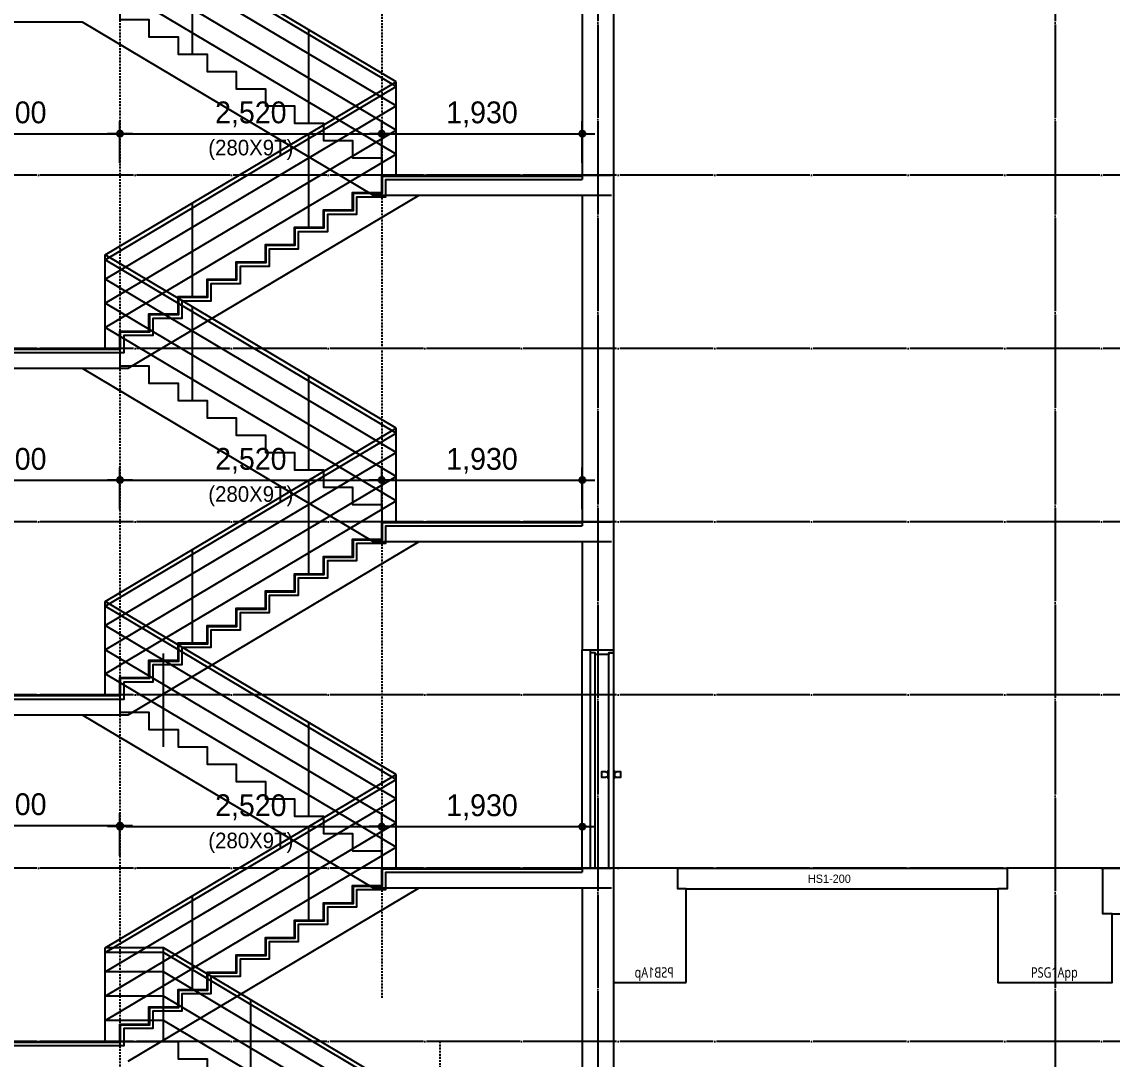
# Model space of a CAD drawing. Header units: millimetres. Extents: x 11948722 to 13111668, y -10771712 to -10232988.
# Drawn here: x 12600611 to 12611105, y -10483542 to -10473560 of the extents above; entities that cross this region are included whole.
import ezdxf
from ezdxf.enums import TextEntityAlignment as Align

# ---------------------------------------------------------------- set-up
doc = ezdxf.new("R2010")
doc.units = ezdxf.units.MM
doc.header["$LTSCALE"] = 150
doc.header["$MEASUREMENT"] = 0
doc.linetypes.add('CEN', pattern=[6.2, 6, -0.1, 0, -0.1])
doc.linetypes.add('Xref-계단단면도$0$H', pattern=[1, 0.6, -0.4])
doc.layers.get('0').update_dxf_attribs({"linetype": 'CONTINUOUS'})
doc.layers.get('Defpoints').update_dxf_attribs({"color": 117, "linetype": 'CONTINUOUS'})
for name, color, linetype in [('A-DOOR', 4, 'CONTINUOUS'), ('A-ELE-8', 8, 'CONTINUOUS'), ('A-중심선', 10, 'CEN'), ('CON-C', 2, 'CONTINUOUS'), ('ELE-8', 8, 'CONTINUOUS'), ('Xref-계단단면도$0$3 dim0', 7, 'CONTINUOUS'), ('Xref-계단단면도$0$A-CEIL', 6, 'CONTINUOUS'), ('Xref-계단단면도$0$A-DIM', 7, 'CONTINUOUS')]:
    doc.layers.add(name, color=color, linetype=linetype)
doc.styles.get("Standard").update_dxf_attribs({"font": 'NanumGothic.ttf'})
doc.styles.add('Xref-계단단면도$0$나눔고딕 Se', font='')
doc.styles.add('Xref-계단단면도$0$돋움', font='')
doc.styles.get('Xref-계단단면도$0$나눔고딕 Se').set_extended_font_data('Dotum')
doc.styles.get('Xref-계단단면도$0$돋움').set_extended_font_data('Dotum')
doc.dimstyles.new('Xref-계단단면도$0$A1-100', dxfattribs={"dimtxt": 3, "dimasz": 1, "dimexe": 2, "dimexo": 2, "dimgap": 1, "dimtad": 1, "dimdec": 0, "dimzin": 12, "dimdsep": 46, "dimlunit": 6, "dimtxsty": 'Xref-계단단면도$0$나눔고딕 Se', "dimblk1": 'Xref-계단단면도$0$DIMDOT', "dimblk2": 'Xref-계단단면도$0$DIMDOT', "dimsah": 1, "dimcen": -1, "dimdle": 2, "dimclrd": 256, "dimclre": 256, "dimclrt": 3, "dimadec": 0, "dimazin": 0, "dimtfac": 1, "dimtdec": 0, "dimtix": 1, "dimtmove": 2, "dimatfit": 3, "dimldrblk": 'Xref-계단단면도$0$DIMDOT', "dimfxl": 1, "dimtvp": 1, "dimtolj": 1, "dimtzin": 12, "dimlwd": -1, "dimlwe": -1, "dimarcsym": 0})

# ---------------------------------------------------------------- blocks, each defined once
blk = doc.blocks.new('*U136')
at = {"layer": 'A-DOOR'}
for p, q in [((-200, 0), (-200, 2070)), ((-155, 0), (-155, 2055)), ((-200, 0), (-25, 0))]:
    blk.add_line(p, q, dxfattribs=at)
for points in [[(10, 2100), (20, 2100), (20, 2070), (-25, 2070), (-25, 2055), (-155, 2055), (-155, 2070), (-200, 2070), (-200, 2100), (-190, 2100)], [(-25, 945), (-35, 935), (-35, 865), (-25, 855)], [(20, 945), (30, 935), (30, 865), (20, 855)], [(-35, 915), (-55, 925), (-95, 925), (-95, 875), (-55, 875), (-35, 885)], [(30, 885), (50, 875), (90, 875), (90, 925), (50, 925), (30, 915)]]:
    blk.add_lwpolyline(points, dxfattribs=at)
blk.add_lwpolyline([(20, 0), (-25, 0), (-25, 2070), (20, 2070)], close=True, dxfattribs=at)
blk = doc.blocks.new('Xref-계단단면도$0$DIMDOT')
at = {"color": 0}
blk.add_line((-2, 0), (2, 0), dxfattribs=at)
for radius in [0.5, 0.25]:
    blk.add_circle((0, 0), radius, dxfattribs=at)
blk = doc.blocks.new('*D1200')
at = {"layer": 'Defpoints', "color": 0, "lineweight": -3, "ltscale": 1200}
for p in [(12601555, -10474637), (12599455, -10475037), (12601555, -10475037)]:
    blk.add_point(p, dxfattribs=at)
at = {"layer": 'Xref-계단단면도$0$3 dim0'}
for p, q in [((12599455, -10474917), (12599455, -10474517)), ((12601555, -10474917), (12601555, -10474517)), ((12599515, -10474637), (12601495, -10474637))]:
    blk.add_line(p, q, dxfattribs=at)
at = {"layer": 'Xref-계단단면도$0$3 dim0', "ltscale": 1200, "xscale": 60, "yscale": 60, "zscale": 60, "rotation": 180}
blk.add_blockref('Xref-계단단면도$0$DIMDOT', (12599455, -10474637), dxfattribs=at)
at = {"layer": 'Xref-계단단면도$0$3 dim0', "ltscale": 1200, "xscale": 60, "yscale": 60, "zscale": 60}
blk.add_blockref('Xref-계단단면도$0$DIMDOT', (12601555, -10474637), dxfattribs=at)
at = {"layer": 'Xref-계단단면도$0$3 dim0', "color": 3, "ltscale": 1200, "insert": (12600505, -10474451), "char_height": 210, "attachment_point": 5, "style": 'Xref-계단단면도$0$나눔고딕 Se'}
blk.add_mtext('\\A1;2,100', dxfattribs=at)
blk = doc.blocks.new('*D1201')
at = {"layer": 'Defpoints', "color": 0, "lineweight": -3, "ltscale": 1200}
for p in [(12604075, -10474637), (12601555, -10475037), (12604075, -10475037)]:
    blk.add_point(p, dxfattribs=at)
at = {"layer": 'Xref-계단단면도$0$3 dim0'}
for p, q in [((12601555, -10474917), (12601555, -10474517)), ((12604075, -10474917), (12604075, -10474517)), ((12601615, -10474637), (12604015, -10474637))]:
    blk.add_line(p, q, dxfattribs=at)
at = {"layer": 'Xref-계단단면도$0$3 dim0', "ltscale": 1200, "xscale": 60, "yscale": 60, "zscale": 60, "rotation": 180}
blk.add_blockref('Xref-계단단면도$0$DIMDOT', (12601555, -10474637), dxfattribs=at)
at = {"layer": 'Xref-계단단면도$0$3 dim0', "ltscale": 1200, "xscale": 60, "yscale": 60, "zscale": 60}
blk.add_blockref('Xref-계단단면도$0$DIMDOT', (12604075, -10474637), dxfattribs=at)
at = {"layer": 'Xref-계단단면도$0$3 dim0', "color": 3, "ltscale": 1200, "char_height": 210, "attachment_point": 5, "style": 'Xref-계단단면도$0$나눔고딕 Se'}
for s, insert in [('\\A1;2,520', (12602815, -10474451)), ('\\H0.714286x;(280X9T)', (12602815, -10474793))]:
    blk.add_mtext(s, dxfattribs=dict(at, insert=insert))
blk = doc.blocks.new('*D1202')
at = {"layer": 'Defpoints', "color": 0, "lineweight": -3, "ltscale": 1200}
for p in [(12606005, -10474637), (12604075, -10475037), (12606005, -10475037)]:
    blk.add_point(p, dxfattribs=at)
at = {"layer": 'Xref-계단단면도$0$3 dim0'}
for p, q in [((12604075, -10474917), (12604075, -10474517)), ((12606005, -10474917), (12606005, -10474517)), ((12604135, -10474637), (12605945, -10474637))]:
    blk.add_line(p, q, dxfattribs=at)
at = {"layer": 'Xref-계단단면도$0$3 dim0', "ltscale": 1200, "xscale": 60, "yscale": 60, "zscale": 60, "rotation": 180}
blk.add_blockref('Xref-계단단면도$0$DIMDOT', (12604075, -10474637), dxfattribs=at)
at = {"layer": 'Xref-계단단면도$0$3 dim0', "ltscale": 1200, "xscale": 60, "yscale": 60, "zscale": 60}
blk.add_blockref('Xref-계단단면도$0$DIMDOT', (12606005, -10474637), dxfattribs=at)
at = {"layer": 'Xref-계단단면도$0$3 dim0', "color": 3, "ltscale": 1200, "insert": (12605040, -10474451), "char_height": 210, "attachment_point": 5, "style": 'Xref-계단단면도$0$나눔고딕 Se'}
blk.add_mtext('\\A1;1,930', dxfattribs=at)
blk = doc.blocks.new('*D1203')
at = {"layer": 'Defpoints', "color": 0, "lineweight": -3, "ltscale": 1200}
for p in [(12601555, -10477970), (12599455, -10478370), (12601555, -10478370)]:
    blk.add_point(p, dxfattribs=at)
at = {"layer": 'Xref-계단단면도$0$3 dim0'}
for p, q in [((12599455, -10478250), (12599455, -10477850)), ((12601555, -10478250), (12601555, -10477850)), ((12599515, -10477970), (12601495, -10477970))]:
    blk.add_line(p, q, dxfattribs=at)
at = {"layer": 'Xref-계단단면도$0$3 dim0', "ltscale": 1200, "xscale": 60, "yscale": 60, "zscale": 60, "rotation": 180}
blk.add_blockref('Xref-계단단면도$0$DIMDOT', (12599455, -10477970), dxfattribs=at)
at = {"layer": 'Xref-계단단면도$0$3 dim0', "ltscale": 1200, "xscale": 60, "yscale": 60, "zscale": 60}
blk.add_blockref('Xref-계단단면도$0$DIMDOT', (12601555, -10477970), dxfattribs=at)
at = {"layer": 'Xref-계단단면도$0$3 dim0', "color": 3, "ltscale": 1200, "insert": (12600505, -10477785), "char_height": 210, "attachment_point": 5, "style": 'Xref-계단단면도$0$나눔고딕 Se'}
blk.add_mtext('\\A1;2,100', dxfattribs=at)
blk = doc.blocks.new('*D1204')
at = {"layer": 'Defpoints', "color": 0, "lineweight": -3, "ltscale": 1200}
for p in [(12604075, -10477970), (12601555, -10478370), (12604075, -10478370)]:
    blk.add_point(p, dxfattribs=at)
at = {"layer": 'Xref-계단단면도$0$3 dim0'}
for p, q in [((12601555, -10478250), (12601555, -10477850)), ((12604075, -10478250), (12604075, -10477850)), ((12601615, -10477970), (12604015, -10477970))]:
    blk.add_line(p, q, dxfattribs=at)
at = {"layer": 'Xref-계단단면도$0$3 dim0', "ltscale": 1200, "xscale": 60, "yscale": 60, "zscale": 60, "rotation": 180}
blk.add_blockref('Xref-계단단면도$0$DIMDOT', (12601555, -10477970), dxfattribs=at)
at = {"layer": 'Xref-계단단면도$0$3 dim0', "ltscale": 1200, "xscale": 60, "yscale": 60, "zscale": 60}
blk.add_blockref('Xref-계단단면도$0$DIMDOT', (12604075, -10477970), dxfattribs=at)
at = {"layer": 'Xref-계단단면도$0$3 dim0', "color": 3, "ltscale": 1200, "char_height": 210, "attachment_point": 5, "style": 'Xref-계단단면도$0$나눔고딕 Se'}
for s, insert in [('\\A1;2,520', (12602815, -10477785)), ('\\H0.714286x;(280X9T)', (12602815, -10478126))]:
    blk.add_mtext(s, dxfattribs=dict(at, insert=insert))
blk = doc.blocks.new('*D1205')
at = {"layer": 'Defpoints', "color": 0, "lineweight": -3, "ltscale": 1200}
for p in [(12606005, -10477970), (12604075, -10478370), (12606005, -10478370)]:
    blk.add_point(p, dxfattribs=at)
at = {"layer": 'Xref-계단단면도$0$3 dim0'}
for p, q in [((12604075, -10478250), (12604075, -10477850)), ((12606005, -10478250), (12606005, -10477850)), ((12604135, -10477970), (12605945, -10477970))]:
    blk.add_line(p, q, dxfattribs=at)
at = {"layer": 'Xref-계단단면도$0$3 dim0', "ltscale": 1200, "xscale": 60, "yscale": 60, "zscale": 60, "rotation": 180}
blk.add_blockref('Xref-계단단면도$0$DIMDOT', (12604075, -10477970), dxfattribs=at)
at = {"layer": 'Xref-계단단면도$0$3 dim0', "ltscale": 1200, "xscale": 60, "yscale": 60, "zscale": 60}
blk.add_blockref('Xref-계단단면도$0$DIMDOT', (12606005, -10477970), dxfattribs=at)
at = {"layer": 'Xref-계단단면도$0$3 dim0', "color": 3, "ltscale": 1200, "insert": (12605040, -10477785), "char_height": 210, "attachment_point": 5, "style": 'Xref-계단단면도$0$나눔고딕 Se'}
blk.add_mtext('\\A1;1,930', dxfattribs=at)
blk = doc.blocks.new('*D1206')
at = {"layer": 'Defpoints', "color": 0, "lineweight": -3, "ltscale": 1200}
for p in [(12601555, -10481294), (12599455, -10481694), (12601555, -10481704)]:
    blk.add_point(p, dxfattribs=at)
at = {"layer": 'Xref-계단단면도$0$3 dim0'}
for p, q in [((12599455, -10481574), (12599455, -10481174)), ((12601555, -10481584), (12601555, -10481174)), ((12599515, -10481294), (12601495, -10481294))]:
    blk.add_line(p, q, dxfattribs=at)
at = {"layer": 'Xref-계단단면도$0$3 dim0', "ltscale": 1200, "xscale": 60, "yscale": 60, "zscale": 60, "rotation": 180}
blk.add_blockref('Xref-계단단면도$0$DIMDOT', (12599455, -10481294), dxfattribs=at)
at = {"layer": 'Xref-계단단면도$0$3 dim0', "ltscale": 1200, "xscale": 60, "yscale": 60, "zscale": 60}
blk.add_blockref('Xref-계단단면도$0$DIMDOT', (12601555, -10481294), dxfattribs=at)
at = {"layer": 'Xref-계단단면도$0$3 dim0', "color": 3, "ltscale": 1200, "insert": (12600505, -10481108), "char_height": 210, "attachment_point": 5, "style": 'Xref-계단단면도$0$나눔고딕 Se'}
blk.add_mtext('\\A1;2,100', dxfattribs=at)
blk = doc.blocks.new('*D1207')
at = {"layer": 'Defpoints', "color": 0, "lineweight": -3, "ltscale": 1200}
for p in [(12604075, -10481304), (12601555, -10481704), (12604075, -10481704)]:
    blk.add_point(p, dxfattribs=at)
at = {"layer": 'Xref-계단단면도$0$3 dim0'}
for p, q in [((12601555, -10481584), (12601555, -10481184)), ((12604075, -10481584), (12604075, -10481184)), ((12601615, -10481304), (12604015, -10481304))]:
    blk.add_line(p, q, dxfattribs=at)
at = {"layer": 'Xref-계단단면도$0$3 dim0', "ltscale": 1200, "xscale": 60, "yscale": 60, "zscale": 60, "rotation": 180}
blk.add_blockref('Xref-계단단면도$0$DIMDOT', (12601555, -10481304), dxfattribs=at)
at = {"layer": 'Xref-계단단면도$0$3 dim0', "ltscale": 1200, "xscale": 60, "yscale": 60, "zscale": 60}
blk.add_blockref('Xref-계단단면도$0$DIMDOT', (12604075, -10481304), dxfattribs=at)
at = {"layer": 'Xref-계단단면도$0$3 dim0', "color": 3, "ltscale": 1200, "char_height": 210, "attachment_point": 5, "style": 'Xref-계단단면도$0$나눔고딕 Se'}
for s, insert in [('\\A1;2,520', (12602815, -10481118)), ('\\H0.714286x;(280X9T)', (12602815, -10481460))]:
    blk.add_mtext(s, dxfattribs=dict(at, insert=insert))
blk = doc.blocks.new('*D1208')
at = {"layer": 'Defpoints', "color": 0, "lineweight": -3, "ltscale": 1200}
for p in [(12606005, -10481304), (12604075, -10481704), (12606005, -10481704)]:
    blk.add_point(p, dxfattribs=at)
at = {"layer": 'Xref-계단단면도$0$3 dim0'}
for p, q in [((12604075, -10481584), (12604075, -10481184)), ((12606005, -10481584), (12606005, -10481184)), ((12604135, -10481304), (12605945, -10481304))]:
    blk.add_line(p, q, dxfattribs=at)
at = {"layer": 'Xref-계단단면도$0$3 dim0', "ltscale": 1200, "xscale": 60, "yscale": 60, "zscale": 60, "rotation": 180}
blk.add_blockref('Xref-계단단면도$0$DIMDOT', (12604075, -10481304), dxfattribs=at)
at = {"layer": 'Xref-계단단면도$0$3 dim0', "ltscale": 1200, "xscale": 60, "yscale": 60, "zscale": 60}
blk.add_blockref('Xref-계단단면도$0$DIMDOT', (12606005, -10481304), dxfattribs=at)
at = {"layer": 'Xref-계단단면도$0$3 dim0', "color": 3, "ltscale": 1200, "insert": (12605040, -10481118), "char_height": 210, "attachment_point": 5, "style": 'Xref-계단단면도$0$나눔고딕 Se'}
blk.add_mtext('\\A1;1,930', dxfattribs=at)
blk = doc.blocks.new('PSB1Ap')
at = {"layer": 'CON-C', "ltscale": 1200, "flags": 128}
blk.add_lwpolyline([(-350, 0), (-350, 900), (-270, 900), (-270, 1100), (350, 1100), (350, 0)], close=True, dxfattribs=at)
at = {"layer": 'Defpoints', "color": 1, "width": 0.8}
blk.add_text('PSB1Ap', height=99.8, dxfattribs=at).set_placement((-231, 96), align=Align.MIDDLE_LEFT)
blk = doc.blocks.new('PSG1App')
at = {"layer": 'CON-C', "ltscale": 1200, "flags": 128}
blk.add_lwpolyline([(-460, 1100), (-460, 900), (-550, 900), (-550, 0), (550, 0), (550, 660), (460, 660), (460, 1100)], close=True, dxfattribs=at)
at = {"layer": 'Defpoints', "color": 1, "width": 0.8}
blk.add_text('PSG1App', height=99.8, dxfattribs=at).set_placement((-231, 96), align=Align.MIDDLE_LEFT)

msp = doc.modelspace()

# ---------------------------------------------------------------- linework, layer by layer
at = {"layer": 'A-ELE-8'}
msp.add_line((12606004.7, -10481703.5), (12606004.7, -10479603.5), dxfattribs=at)
at = {"layer": 'A-중심선'}
for p, q in [((12606154.7, -10458703.5), (12606154.7, -10505384.5)), ((12610554.7, -10458703.5), (12610554.7, -10505384.5)), ((12612846.5, -10475036.9), (12595220.5, -10475036.9)), ((12612846.5, -10476703.5), (12595220.5, -10476703.5)), ((12612846.5, -10478370.2), (12595220.5, -10478370.2)), ((12612846.5, -10480036.9), (12595220.5, -10480036.9)), ((12612846.5, -10481703.5), (12595220.5, -10481703.5)), ((12612846.5, -10483370.2), (12595220.5, -10483370.2))]:
    msp.add_line(p, q, dxfattribs=at)
at = {"layer": 'CON-C', "ltscale": 1200}
for p, q in [((12606304.7, -10471703.5), (12606304.7, -10479603.5)), ((12606004.7, -10471893.5), (12606004.7, -10475076.9)), ((12601635.9, -10476893.5), (12604435.9, -10475226.9)), ((12604435.9, -10475226.9), (12606004.7, -10475226.9)), ((12606004.7, -10475226.9), (12606004.7, -10478410.2)), ((12599154.7, -10476893.5), (12601635.9, -10476893.5)), ((12601635.9, -10480226.9), (12604435.9, -10478560.2)), ((12604435.9, -10478560.2), (12606004.7, -10478560.2)), ((12606004.7, -10478560.2), (12606004.7, -10479603.5)), ((12606004.7, -10479603.5), (12606304.7, -10479603.5)), ((12599154.7, -10480226.9), (12601635.9, -10480226.9)), ((12606004.7, -10481703.5), (12606004.7, -10481743.5)), ((12606304.7, -10481703.5), (12606004.7, -10481703.5)), ((12606304.7, -10481703.5), (12606304.7, -10489603.5)), ((12606924.7, -10481703.5), (12610094.7, -10481703.5)), ((12611014.7, -10481703.5), (12612846.5, -10481703.5)), ((12601635.9, -10483560.2), (12604435.9, -10481893.5)), ((12604435.9, -10481893.5), (12606004.7, -10481893.5)), ((12606004.7, -10481893.5), (12606004.7, -10485076.9)), ((12607004.7, -10481903.5), (12610004.7, -10481903.5))]:
    msp.add_line(p, q, dxfattribs=at)
at = {"layer": 'CON-C', "ltscale": 1200, "flags": 128}
for points in [[(12599254.7, -10476743.5), (12601594.7, -10476743.5), (12601594.7, -10476576.9), (12601874.7, -10476576.9), (12601874.7, -10476410.2), (12602154.7, -10476410.2), (12602154.7, -10476243.5), (12602434.7, -10476243.5), (12602434.7, -10476076.9), (12602714.7, -10476076.9), (12602714.7, -10475910.2), (12602994.7, -10475910.2), (12602994.7, -10475743.5), (12603274.7, -10475743.5), (12603274.7, -10475576.9), (12603554.7, -10475576.9), (12603554.7, -10475410.2), (12603834.7, -10475410.2), (12603834.7, -10475243.5), (12604114.7, -10475243.5), (12604114.7, -10475076.9), (12606004.7, -10475076.9)], [(12599254.7, -10480076.9), (12601594.7, -10480076.9), (12601594.7, -10479910.2), (12601874.7, -10479910.2), (12601874.7, -10479743.5), (12602154.7, -10479743.5), (12602154.7, -10479576.9), (12602434.7, -10479576.9), (12602434.7, -10479410.2), (12602714.7, -10479410.2), (12602714.7, -10479243.5), (12602994.7, -10479243.5), (12602994.7, -10479076.9), (12603274.7, -10479076.9), (12603274.7, -10478910.2), (12603554.7, -10478910.2), (12603554.7, -10478743.5), (12603834.7, -10478743.5), (12603834.7, -10478576.9), (12604114.7, -10478576.9), (12604114.7, -10478410.2), (12606004.7, -10478410.2)], [(12599254.7, -10483410.2), (12601594.7, -10483410.2), (12601594.7, -10483243.5), (12601874.7, -10483243.5), (12601874.7, -10483076.9), (12602154.7, -10483076.9), (12602154.7, -10482910.2), (12602434.7, -10482910.2), (12602434.7, -10482743.5), (12602714.7, -10482743.5), (12602714.7, -10482576.9), (12602994.7, -10482576.9), (12602994.7, -10482410.2), (12603274.7, -10482410.2), (12603274.7, -10482243.5), (12603554.7, -10482243.5), (12603554.7, -10482076.9), (12603834.7, -10482076.9), (12603834.7, -10481910.2), (12604114.7, -10481910.2), (12604114.7, -10481743.5), (12606004.7, -10481743.5)]]:
    msp.add_lwpolyline(points, dxfattribs=at)
at = {"layer": 'CON-C', "ltscale": 1200}
msp.add_lwpolyline([(12611104.7, -10482143.5), (12612846.5, -10482143.5)], dxfattribs=at)
at = {"layer": 'ELE-8', "ltscale": 300}
for p, q in [((12604214.7, -10474136.9), (12601414.7, -10472470.2)), ((12604214.7, -10474183.4), (12601414.7, -10472516.7)), ((12604214.7, -10474369.6), (12601414.7, -10472702.9)), ((12604214.7, -10474602.4), (12601414.7, -10472935.7)), ((12602254.7, -10473870.2), (12602254.7, -10472970.2)), ((12604214.7, -10474835.1), (12601414.7, -10473168.4)), ((12600174.7, -10473560.2), (12601193.4, -10473560.2)), ((12601193.4, -10473560.2), (12603993.4, -10475226.9)), ((12603374.7, -10474536.9), (12603374.7, -10473636.9)), ((12604214.7, -10475036.9), (12604214.7, -10474136.9)), ((12603993.4, -10475226.9), (12606284.7, -10475226.9)), ((12604214.7, -10477470.2), (12601414.7, -10475803.5)), ((12601414.7, -10476703.5), (12601414.7, -10475803.5)), ((12604214.7, -10477516.7), (12601414.7, -10475850.1)), ((12604214.7, -10477702.9), (12601414.7, -10476036.3)), ((12604214.7, -10477935.7), (12601414.7, -10476269)), ((12602254.7, -10477203.5), (12602254.7, -10476303.5)), ((12604214.7, -10478168.4), (12601414.7, -10476501.8)), ((12600174.7, -10476893.5), (12601193.4, -10476893.5)), ((12601193.4, -10476893.5), (12603993.4, -10478560.2)), ((12603374.7, -10477870.2), (12603374.7, -10476970.2)), ((12604214.7, -10478370.2), (12604214.7, -10477470.2)), ((12603993.4, -10478560.2), (12606284.7, -10478560.2)), ((12604214.7, -10480803.5), (12601414.7, -10479136.9)), ((12601414.7, -10480036.9), (12601414.7, -10479136.9)), ((12604214.7, -10480850.1), (12601414.7, -10479183.4)), ((12604214.7, -10481036.3), (12601414.7, -10479369.6)), ((12604214.7, -10481269), (12601414.7, -10479602.4)), ((12601974.7, -10480536.9), (12601974.7, -10479636.9)), ((12604214.7, -10481501.8), (12601414.7, -10479835.1)), ((12600174.7, -10480226.9), (12601193.4, -10480226.9)), ((12601193.4, -10480226.9), (12603993.4, -10481893.5)), ((12603374.7, -10481203.5), (12603374.7, -10480303.5)), ((12604214.7, -10481703.5), (12604214.7, -10480803.5)), ((12603993.4, -10481893.5), (12606284.7, -10481893.5)), ((12601974.7, -10482470.2), (12601414.7, -10482470.2)), ((12604774.7, -10484136.9), (12601974.7, -10482470.2)), ((12601974.7, -10483370.2), (12601974.7, -10482470.2)), ((12601974.7, -10482516.7), (12601414.7, -10482516.7)), ((12604774.7, -10484183.4), (12601974.7, -10482516.7)), ((12601974.7, -10482702.9), (12601414.7, -10482702.9)), ((12604774.7, -10484369.6), (12601974.7, -10482702.9)), ((12601974.7, -10482935.7), (12601414.7, -10482935.7)), ((12604774.7, -10484602.4), (12601974.7, -10482935.7)), ((12602814.7, -10483870.2), (12602814.7, -10482970.2)), ((12601974.7, -10483168.4), (12601414.7, -10483168.4)), ((12604774.7, -10484835.1), (12601974.7, -10483168.4))]:
    msp.add_line(p, q, dxfattribs=at)
at = {"layer": 'ELE-8', "ltscale": 300, "flags": 128}
for points in [[(12600174.7, -10473370.2), (12601554.7, -10473370.2), (12601554.7, -10473536.9), (12601834.7, -10473536.9), (12601834.7, -10473703.5), (12602114.7, -10473703.5), (12602114.7, -10473870.2), (12602394.7, -10473870.2), (12602394.7, -10474036.9), (12602674.7, -10474036.9), (12602674.7, -10474203.5), (12602954.7, -10474203.5), (12602954.7, -10474370.2), (12603234.7, -10474370.2), (12603234.7, -10474536.9), (12603514.7, -10474536.9), (12603514.7, -10474703.5), (12603794.7, -10474703.5), (12603794.7, -10474870.2), (12604074.7, -10474870.2), (12604074.7, -10475036.9), (12606284.7, -10475036.9)], [(12600174.7, -10476703.5), (12601554.7, -10476703.5), (12601554.7, -10476870.2), (12601834.7, -10476870.2), (12601834.7, -10477036.9), (12602114.7, -10477036.9), (12602114.7, -10477203.5), (12602394.7, -10477203.5), (12602394.7, -10477370.2), (12602674.7, -10477370.2), (12602674.7, -10477536.9), (12602954.7, -10477536.9), (12602954.7, -10477703.5), (12603234.7, -10477703.5), (12603234.7, -10477870.2), (12603514.7, -10477870.2), (12603514.7, -10478036.9), (12603794.7, -10478036.9), (12603794.7, -10478203.5), (12604074.7, -10478203.5), (12604074.7, -10478370.2), (12606284.7, -10478370.2)], [(12600174.7, -10480036.9), (12601554.7, -10480036.9), (12601554.7, -10480203.5), (12601834.7, -10480203.5), (12601834.7, -10480370.2), (12602114.7, -10480370.2), (12602114.7, -10480536.9), (12602394.7, -10480536.9), (12602394.7, -10480703.5), (12602674.7, -10480703.5), (12602674.7, -10480870.2), (12602954.7, -10480870.2), (12602954.7, -10481036.9), (12603234.7, -10481036.9), (12603234.7, -10481203.5), (12603514.7, -10481203.5), (12603514.7, -10481370.2), (12603794.7, -10481370.2), (12603794.7, -10481536.9), (12604074.7, -10481536.9), (12604074.7, -10481703.5), (12606284.7, -10481703.5)], [(12600734.7, -10483370.2), (12602114.7, -10483370.2), (12602114.7, -10483536.9), (12602394.7, -10483536.9), (12602394.7, -10483703.5), (12602674.7, -10483703.5), (12602674.7, -10483870.2), (12602954.7, -10483870.2), (12602954.7, -10484036.9), (12603234.7, -10484036.9), (12603234.7, -10484203.5), (12603514.7, -10484203.5), (12603514.7, -10484370.2), (12603794.7, -10484370.2), (12603794.7, -10484536.9), (12604074.7, -10484536.9), (12604074.7, -10484703.5), (12604354.7, -10484703.5), (12604354.7, -10484870.2), (12604634.7, -10484870.2), (12604634.7, -10485036.9), (12606004.7, -10485036.9)]]:
    msp.add_lwpolyline(points, dxfattribs=at)
at = {"layer": 'Xref-계단단면도$0$A-CEIL', "ltscale": 1200}
for p, q in [((12601414.7, -10475803.5), (12604214.7, -10474136.9)), ((12601414.7, -10475850.1), (12604214.7, -10474183.4)), ((12604214.7, -10475036.9), (12604214.7, -10474136.9)), ((12601414.7, -10476036.3), (12604214.7, -10474369.6)), ((12601414.7, -10476269), (12604214.7, -10474602.4)), ((12603374.7, -10475536.9), (12603374.7, -10474636.9)), ((12601414.7, -10476501.8), (12604214.7, -10474835.1)), ((12602254.7, -10476203.5), (12602254.7, -10475303.5)), ((12601414.7, -10476703.5), (12601414.7, -10475803.5)), ((12601414.7, -10479136.9), (12604214.7, -10477470.2)), ((12601414.7, -10479183.4), (12604214.7, -10477516.7)), ((12604214.7, -10478370.2), (12604214.7, -10477470.2)), ((12601414.7, -10479369.6), (12604214.7, -10477702.9)), ((12601414.7, -10479602.4), (12604214.7, -10477935.7)), ((12603374.7, -10478870.2), (12603374.7, -10477970.2)), ((12601414.7, -10479835.1), (12604214.7, -10478168.4)), ((12602254.7, -10479536.9), (12602254.7, -10478636.9)), ((12601414.7, -10480036.9), (12601414.7, -10479136.9)), ((12601414.7, -10482470.2), (12604214.7, -10480803.5)), ((12604214.7, -10481703.5), (12604214.7, -10480803.5)), ((12601414.7, -10482516.7), (12604214.7, -10480850.1)), ((12601414.7, -10482702.9), (12604214.7, -10481036.3)), ((12601414.7, -10482935.7), (12604214.7, -10481269)), ((12603374.7, -10482203.5), (12603374.7, -10481303.5)), ((12601414.7, -10483168.4), (12604214.7, -10481501.8)), ((12602254.7, -10482870.2), (12602254.7, -10481970.2)), ((12601414.7, -10483370.2), (12601414.7, -10482470.2))]:
    msp.add_line(p, q, dxfattribs=at)
at = {"layer": 'Xref-계단단면도$0$A-CEIL', "ltscale": 1200, "flags": 128}
for points in [[(12599254.7, -10476703.5), (12601554.7, -10476703.5), (12601554.7, -10476536.9), (12601834.7, -10476536.9), (12601834.7, -10476370.2), (12602114.7, -10476370.2), (12602114.7, -10476203.5), (12602394.7, -10476203.5), (12602394.7, -10476036.9), (12602674.7, -10476036.9), (12602674.7, -10475870.2), (12602954.7, -10475870.2), (12602954.7, -10475703.5), (12603234.7, -10475703.5), (12603234.7, -10475536.9), (12603514.7, -10475536.9), (12603514.7, -10475370.2), (12603794.7, -10475370.2), (12603794.7, -10475203.5), (12604074.7, -10475203.5), (12604074.7, -10475036.9), (12606004.7, -10475036.9)], [(12599254.7, -10476710.5), (12601561.7, -10476710.5), (12601561.7, -10476543.9), (12601841.7, -10476543.9), (12601841.7, -10476377.2), (12602121.7, -10476377.2), (12602121.7, -10476210.5), (12602401.7, -10476210.5), (12602401.7, -10476043.9), (12602681.7, -10476043.9), (12602681.7, -10475877.2), (12602961.7, -10475877.2), (12602961.7, -10475710.5), (12603241.7, -10475710.5), (12603241.7, -10475543.9), (12603521.7, -10475543.9), (12603521.7, -10475377.2), (12603801.7, -10475377.2), (12603801.7, -10475210.5), (12604081.7, -10475210.5), (12604081.7, -10475043.9), (12606004.7, -10475043.9)], [(12599254.7, -10480036.9), (12601554.7, -10480036.9), (12601554.7, -10479870.2), (12601834.7, -10479870.2), (12601834.7, -10479703.5), (12602114.7, -10479703.5), (12602114.7, -10479536.9), (12602394.7, -10479536.9), (12602394.7, -10479370.2), (12602674.7, -10479370.2), (12602674.7, -10479203.5), (12602954.7, -10479203.5), (12602954.7, -10479036.9), (12603234.7, -10479036.9), (12603234.7, -10478870.2), (12603514.7, -10478870.2), (12603514.7, -10478703.5), (12603794.7, -10478703.5), (12603794.7, -10478536.9), (12604074.7, -10478536.9), (12604074.7, -10478370.2), (12606004.7, -10478370.2)], [(12599254.7, -10480043.9), (12601561.7, -10480043.9), (12601561.7, -10479877.2), (12601841.7, -10479877.2), (12601841.7, -10479710.5), (12602121.7, -10479710.5), (12602121.7, -10479543.9), (12602401.7, -10479543.9), (12602401.7, -10479377.2), (12602681.7, -10479377.2), (12602681.7, -10479210.5), (12602961.7, -10479210.5), (12602961.7, -10479043.9), (12603241.7, -10479043.9), (12603241.7, -10478877.2), (12603521.7, -10478877.2), (12603521.7, -10478710.5), (12603801.7, -10478710.5), (12603801.7, -10478543.9), (12604081.7, -10478543.9), (12604081.7, -10478377.2), (12606004.7, -10478377.2)], [(12599254.7, -10483370.2), (12601554.7, -10483370.2), (12601554.7, -10483203.5), (12601834.7, -10483203.5), (12601834.7, -10483036.9), (12602114.7, -10483036.9), (12602114.7, -10482870.2), (12602394.7, -10482870.2), (12602394.7, -10482703.5), (12602674.7, -10482703.5), (12602674.7, -10482536.9), (12602954.7, -10482536.9), (12602954.7, -10482370.2), (12603234.7, -10482370.2), (12603234.7, -10482203.5), (12603514.7, -10482203.5), (12603514.7, -10482036.9), (12603794.7, -10482036.9), (12603794.7, -10481870.2), (12604074.7, -10481870.2), (12604074.7, -10481703.5), (12606004.7, -10481703.5)], [(12599254.7, -10483377.2), (12601561.7, -10483377.2), (12601561.7, -10483210.5), (12601841.7, -10483210.5), (12601841.7, -10483043.9), (12602121.7, -10483043.9), (12602121.7, -10482877.2), (12602401.7, -10482877.2), (12602401.7, -10482710.5), (12602681.7, -10482710.5), (12602681.7, -10482543.9), (12602961.7, -10482543.9), (12602961.7, -10482377.2), (12603241.7, -10482377.2), (12603241.7, -10482210.5), (12603521.7, -10482210.5), (12603521.7, -10482043.9), (12603801.7, -10482043.9), (12603801.7, -10481877.2), (12604081.7, -10481877.2), (12604081.7, -10481710.5), (12606004.7, -10481710.5)]]:
    msp.add_lwpolyline(points, dxfattribs=at)
at = {"layer": 'Xref-계단단면도$0$A-DIM', "color": 135, "linetype": 'Xref-계단단면도$0$H', "ltscale": 0.2}
for p, q in [((12601554.7, -10466853.5), (12601554.7, -10483883.9)), ((12604074.7, -10466853.5), (12604074.7, -10482961.8)), ((12604634.7, -10483370.2), (12604634.7, -10486903.5))]:
    msp.add_line(p, q, dxfattribs=at)

# ---------------------------------------------------------------- block references
at = {"layer": 'A-DOOR'}
msp.add_blockref('*U136', (12606284.7, -10481703.5, 188270), dxfattribs=at)
at = {"layer": 'CON-C', "ltscale": 1200, "xscale": -1, "rotation": 359.999999999763}
msp.add_blockref('PSB1Ap', (12606654.7, -10482803.5), dxfattribs=at)
at = {"layer": 'CON-C', "ltscale": 1200}
msp.add_blockref('PSG1App', (12610554.7, -10482803.5), dxfattribs=at)

# ---------------------------------------------------------------- texts
at = {"layer": 'Defpoints', "style": 'Xref-계단단면도$0$돋움'}
msp.add_text('HS1-200', height=80, dxfattribs=at).set_placement((12608176.1, -10481845.6))

# ---------------------------------------------------------------- dimensions: what is measured, and where the dimension line sits
at = {"layer": 'Xref-계단단면도$0$3 dim0'}
for base, p1, p2, picture, middle in [((12601554.7, -10474636.9), (12599454.7, -10475036.9), (12601554.7, -10475036.9), '*D1200', (12600504.7, -10474451.5)), ((12606004.7, -10474636.9), (12604074.7, -10475036.9), (12606004.7, -10475036.9), '*D1202', (12605039.7, -10474451.5)), ((12601554.7, -10477970.2), (12599454.7, -10478370.2), (12601554.7, -10478370.2), '*D1203', (12600504.7, -10477784.8)), ((12606004.7, -10477970.2), (12604074.7, -10478370.2), (12606004.7, -10478370.2), '*D1205', (12605039.7, -10477784.8)), ((12601554.7, -10481293.5), (12599454.7, -10481694.1), (12601554.7, -10481703.5), '*D1206', (12600504.7, -10481108.2)), ((12606004.7, -10481303.5), (12604074.7, -10481703.5), (12606004.7, -10481703.5), '*D1208', (12605039.7, -10481118.2))]:
    dim = msp.add_linear_dim(base=base, p1=p1, p2=p2, dimstyle='Xref-계단단면도$0$A1-100', override={"dimscale": 60, "dimtxt": 3.5, "dimblk1": 'Xref-계단단면도$0$DIMDOT', "dimblk2": 'Xref-계단단면도$0$DIMDOT'}, dxfattribs=at)
    dim.commit()
    dim.dimension.update_dxf_attribs({"geometry": picture, "text_midpoint": middle})
for base, p1, p2, picture, middle in [((12604074.7, -10474636.9), (12601554.7, -10475036.9), (12604074.7, -10475036.9), '*D1201', (12602814.7, -10474636.9)), ((12604074.7, -10477970.2), (12601554.7, -10478370.2), (12604074.7, -10478370.2), '*D1204', (12602814.7, -10477970.2)), ((12604074.7, -10481303.5), (12601554.7, -10481703.5), (12604074.7, -10481703.5), '*D1207', (12602814.7, -10481303.5))]:
    dim = msp.add_linear_dim(base=base, p1=p1, p2=p2, text='<>\\X\\H0.714286x;(280X9T)', dimstyle='Xref-계단단면도$0$A1-100', override={"dimscale": 60, "dimtxt": 3.5, "dimtxsty": 'Xref-계단단면도$0$나눔고딕 Se', "dimblk1": 'Xref-계단단면도$0$DIMDOT', "dimblk2": 'Xref-계단단면도$0$DIMDOT'}, dxfattribs=at)
    dim.commit()
    dim.dimension.update_dxf_attribs({"geometry": picture, "text_midpoint": middle})

doc.saveas('drawing.dxf')
